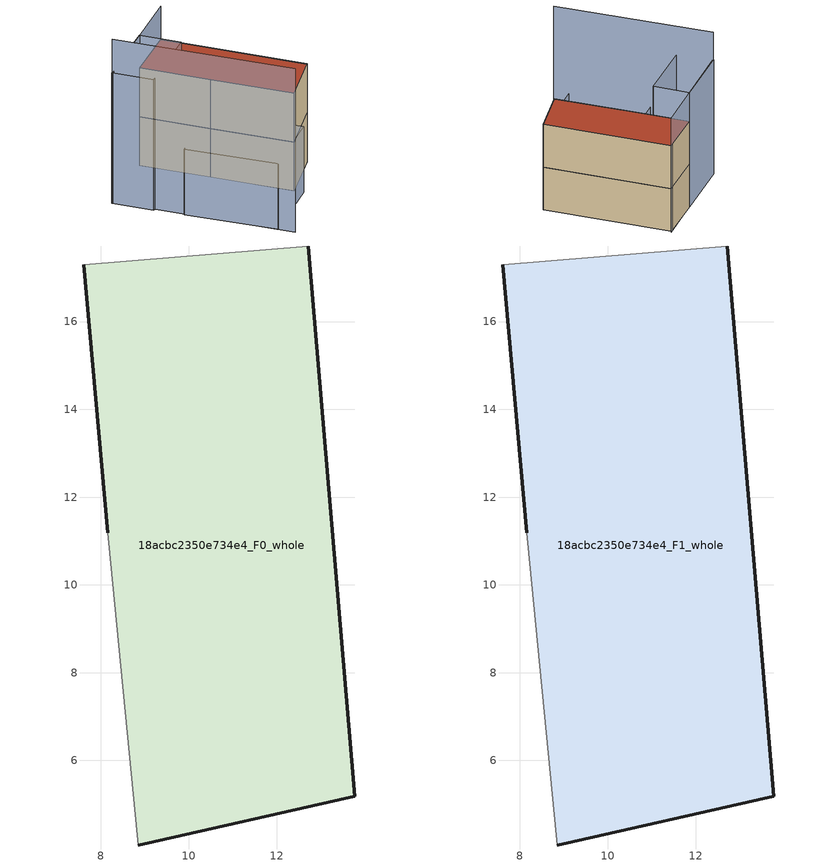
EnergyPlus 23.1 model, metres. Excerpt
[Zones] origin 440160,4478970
18acbc2350e734e4_F0_whole
 floor ground (EU_floor_Construction): 13.78,5.18 12.72,17.72 7.61,17.29 8.16,11.18 8.84,4.08 z0
 wall outside (EU_wall_Construction): 12.72,17.72 13.78,5.18 8.84,4.08 / 8.16,11.18 7.61,17.29 z0:4.5
 wall adiabatic (EU_wall_Construction): 8.84,4.08 8.16,11.18 / 7.61,17.29 12.72,17.72 z0:4.5
18acbc2350e734e4_F1_whole
 floor to 18acbc2350e734e4_F0_whole (EU_floor_Construction): 13.78,5.18 12.72,17.72 7.61,17.29 8.15,11.18 8.84,4.08 z4.5
 wall outside (EU_wall_Construction): 12.72,17.72 13.78,5.18 8.84,4.08 / 8.16,11.18 7.61,17.29 z4.5:9
 wall adiabatic (EU_wall_Construction): 8.84,4.08 8.16,11.18 / 7.61,17.29 12.72,17.72 z4.5:9
 roof outside (EU_roof_Construction): 12.72,17.72 13.78,5.18 8.84,4.08 8.16,11.18 7.61,17.29 z9
shading: 2.4,2.62 1.54,10.56 / 1.54,10.56 8.15,11.27 / 8.15,11.27 9,3.33 / 9,3.33 2.4,2.62 z0:6; 12.84,17.73 0.9,16.6 / 0.92,16.69 7.61,17.3 / 7.61,17.3 7.93,13.71 / 7.93,13.71 1.24,13.11 / 1.24,13.11 0.92,16.69 z0:12; 1.06,16.72 2.53,1.17 z0:15
[Building]
EU S2 Campaign: North Axis=0; Terrain=City; Solar Distribution=FullExterior
[Site:Location]
Madrid: Latitude=40.5; Longitude=-3.5; Time Zone=1; Elevation=609
[SizingPeriod:WeatherFileDays]
AnnualSizingPeriod: Begin Month=1; Begin Day of Month=1; End Month=12; End Day of Month=31; Day of Week for Start Day=Monday; Use Weather File Daylight Saving Period=No; Use Weather File Rain and Snow Indicators=No
[MATERIAL]
EU_InternalMass_Material: Roughness=MediumRough; Thickness=0.1; Conductivity=1; Density=1800; Specific Heat=900; Thermal Absorptance=0.9; Solar Absorptance=0.7; Visible Absorptance=0.7
[MATERIAL:NOMASS] Roughness=MediumRough; Thermal Absorptance=0.9; Solar Absorptance=0.7; Visible Absorptance=0.7
Name | Thermal Resistance
EU_wall_NoMass | 0.419739
EU_roof_NoMass | 0.352165
EU_floor_NoMass | 0.608284
[CONSTRUCTION]
EU_wall_Construction: EU_wall_NoMass
EU_roof_Construction: EU_roof_NoMass
EU_floor_Construction: EU_floor_NoMass
EU_InternalMass_Construction: EU_InternalMass_Material
[ZONE] Type=1; Multiplier=1; Ceiling Height=autocalculate; Floor Area=autocalculate; Part of Total Floor Area=Yes
Name | Volume
18acbc2350e734e4_F0_whole | 197.215
18acbc2350e734e4_F1_whole | 197.214
[INTERNALMASS] Construction=EU_InternalMass_Construction; Surface Area=65.7381
Name | Zone or ZoneList
18acbc2350e734e4_F0_whole_EU_InternalMass | 18acbc2350e734e4_F0_whole
18acbc2350e734e4_F1_whole_EU_InternalMass | 18acbc2350e734e4_F1_whole
[OTHEREQUIPMENT] Fuel Type=Electricity; Design Level Calculation Method=Watts/Area; Power per Zone Floor Area=1; Fraction Latent=0; Fraction Radiant=0; Fraction Lost=0; Carbon Dioxide Generation Rate=0; EndUse Subcategory=EU_Step8_InternalGains
Name | Zone or ZoneList or Space or SpaceList | Schedule
EU_Step8_InternalGain_18acbc2350e734e4_F0_whole_f000 | 18acbc2350e734e4_F0_whole | EU_Step8_GainSchedule_18acbc2350e734e4_F0_whole_f000
EU_Step8_InternalGain_18acbc2350e734e4_F1_whole_f000 | 18acbc2350e734e4_F1_whole | EU_Step8_GainSchedule_18acbc2350e734e4_F1_whole_f000
[ZONEVENTILATION:DESIGNFLOWRATE] Schedule=EU_AlwaysOn; Design Flow Rate Calculation Method=AirChanges/Hour; Air Changes per Hour=0.703302; Ventilation Type=Natural; Fan Pressure Rise=0; Fan Total Efficiency=1; Constant Term Coefficient=1; Temperature Term Coefficient=0; Velocity Term Coefficient=0; Velocity Squared Term Coefficient=0; Minimum Indoor Temperature=-100; Maximum Indoor Temperature=100; Delta Temperature=-100; Minimum Outdoor Temperature=-100; Maximum Outdoor Temperature=100; Maximum Wind Speed=40
Name | Zone or ZoneList or Space or SpaceList
EU_ConstantAir_18acbc2350e734e4_F0_whole | 18acbc2350e734e4_F0_whole
EU_ConstantAir_18acbc2350e734e4_F1_whole | 18acbc2350e734e4_F1_whole
[HVACTEMPLATE:THERMOSTAT] Constant Heating Setpoint=20; Constant Cooling Setpoint=50
EU_HeatOnly_18acbc2350e734e4_F0_whole; EU_HeatOnly_18acbc2350e734e4_F1_whole
[HVACTEMPLATE:ZONE:IDEALLOADSAIRSYSTEM] System Availability Schedule=EU_AlwaysOn; Maximum Heating Supply Air Temperature=50; Minimum Cooling Supply Air Temperature=13; Maximum Heating Supply Air Humidity Ratio=0.0156; Minimum Cooling Supply Air Humidity Ratio=0.0077; Heating Limit=NoLimit; Cooling Limit=NoLimit; Heating Availability Schedule=EU_AlwaysOn; Cooling Availability Schedule=EU_CoolingOff; Dehumidification Control Type=ConstantSensibleHeatRatio; Cooling Sensible Heat Ratio=0.7; Dehumidification Setpoint=60; Humidification Control Type=None; Humidification Setpoint=30; Outdoor Air Method=None; Outdoor Air Flow Rate per Person=0.00944; Outdoor Air Flow Rate per Zone Floor Area=0; Outdoor Air Flow Rate per Zone=0; Demand Controlled Ventilation Type=None; Outdoor Air Economizer Type=NoEconomizer; Heat Recovery Type=None; Sensible Heat Recovery Effectiveness=0.7; Latent Heat Recovery Effectiveness=0.65
Name | Template Thermostat
18acbc2350e734e4_F0_whole | EU_HeatOnly_18acbc2350e734e4_F0_whole
18acbc2350e734e4_F1_whole | EU_HeatOnly_18acbc2350e734e4_F1_whole
[SIZING:ZONE] Zone Cooling Design Supply Air Temperature Input Method=SupplyAirTemperature; Zone Cooling Design Supply Air Temperature=13; Zone Heating Design Supply Air Temperature Input Method=SupplyAirTemperature; Zone Heating Design Supply Air Temperature=50; Zone Cooling Design Supply Air Humidity Ratio=0.008; Zone Heating Design Supply Air Humidity Ratio=0.008; Cooling Design Air Flow Method=DesignDay; Cooling Design Air Flow Rate=0; Cooling Minimum Air Flow per Zone Floor Area=0.000762; Cooling Minimum Air Flow=0; Cooling Minimum Air Flow Fraction=0.2; Heating Design Air Flow Method=DesignDay; Heating Design Air Flow Rate=0; Heating Maximum Air Flow per Zone Floor Area=0.002032; Heating Maximum Air Flow=0.141576; Heating Maximum Air Flow Fraction=0.3; Account for Dedicated Outdoor Air System=No; Dedicated Outdoor Air System Control Strategy=NeutralSupplyAir; Dedicated Outdoor Air Low Setpoint Temperature for Design=autosize; Dedicated Outdoor Air High Setpoint Temperature for Design=autosize; Zone Load Sizing Method=Sensible Load Only No Latent Load; Zone Latent Cooling Design Supply Air Humidity Ratio Input Method=HumidityRatioDifference; Zone Cooling Design Supply Air Humidity Ratio Difference=0.005; Zone Latent Heating Design Supply Air Humidity Ratio Input Method=HumidityRatioDifference; Zone Humidification Design Supply Air Humidity Ratio Difference=0.005
18acbc2350e734e4_F0_whole; 18acbc2350e734e4_F1_whole
[SCHEDULE:CONSTANT]
Name | Hourly Value
EU_AlwaysOn | 1
EU_CoolingOff | 0
[SCHEDULE:FILE] Column Number=1; Rows to Skip at Top=0; Number of Hours of Data=8760; Column Separator=Comma; Interpolate to Timestep=No; Minutes per Item=60; Adjust Schedule for Daylight Savings=Yes
Name | File
EU_Step8_GainSchedule_18acbc2350e734e4_F0_whole_f000 | ../../schedules/18acbc2350e734e4/18acbc2350e734e4_F0_whole_f000_gain.csv
EU_Step8_GainSchedule_18acbc2350e734e4_F1_whole_f000 | ../../schedules/18acbc2350e734e4/18acbc2350e734e4_F1_whole_f000_gain.csv
